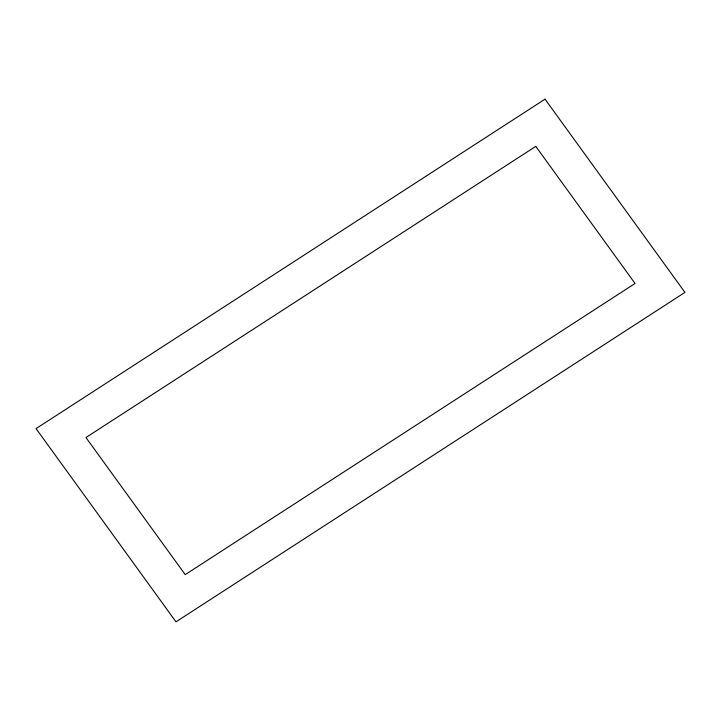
<?xml version="1.0" encoding="UTF-8"?>
<svg xmlns="http://www.w3.org/2000/svg" width="721" height="721" viewBox="0 0 721 721"><rect width="100%" height="100%" fill="white"/><g stroke="black" fill="none" stroke-linecap="round" stroke-linejoin="round"><path stroke-width="1.08" d="M545.022 99.165L36.05 428.607L175.978 621.835L684.95 292.393L545.022 99.165M535.775 146.372L85.943 437.53L185.225 574.628L635.057 283.47L535.775 146.372"/></g></svg>
